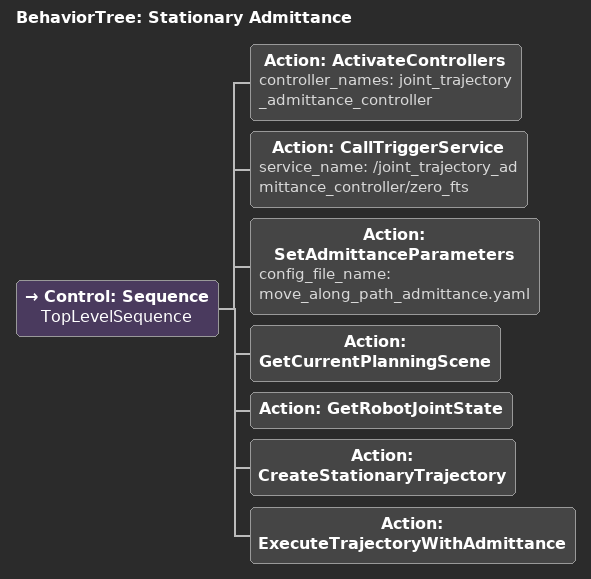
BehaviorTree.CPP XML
<?xml version='1.0' encoding='UTF-8'?>
<root BTCPP_format="4" main_tree_to_execute="Stationary Admittance">
  <BehaviorTree ID="Stationary Admittance" _description="" _hardcoded="false">
    <Control ID="Sequence" name="TopLevelSequence">
      <Action ID="ActivateControllers" controller_names="joint_trajectory_admittance_controller"/>
      <Action ID="CallTriggerService" service_name="/joint_trajectory_admittance_controller/zero_fts"/>
      <Action ID="SetAdmittanceParameters" config_file_name="move_along_path_admittance.yaml"/>
      <Action ID="GetCurrentPlanningScene"/>
      <Action ID="GetRobotJointState"/>
      <Action ID="CreateStationaryTrajectory"/>
      <Action ID="ExecuteTrajectoryWithAdmittance"/>
    </Control>
  </BehaviorTree>
</root>
